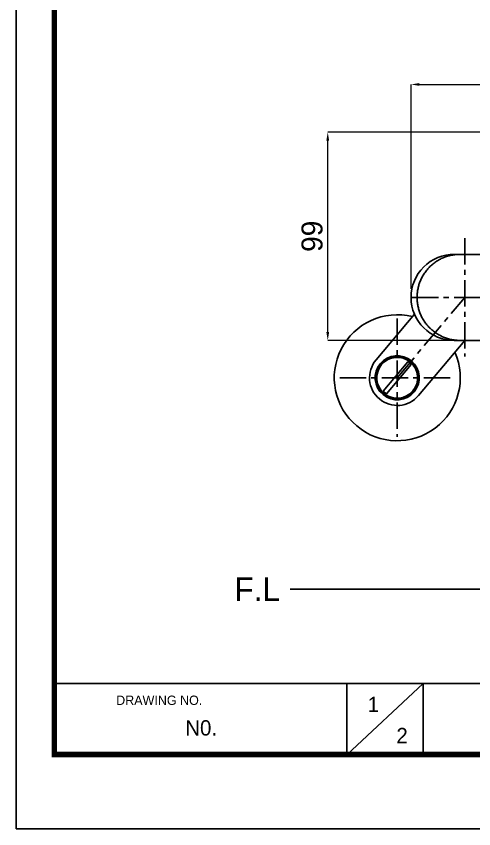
# Model space of a CAD drawing. Extents: x 0 to 1128, y 0 to 827.
# Drawn here: x 0 to 217.8, y 0 to 387.1 of the extents above; entities that cross this region are included whole.
import ezdxf

# ---------------------------------------------------------------- set-up
doc = ezdxf.new("R2010")
doc.units = 0
doc.header["$LTSCALE"] = 10
doc.header["$MEASUREMENT"] = 0
doc.header["$PDMODE"] = 3
doc.header["$PDSIZE"] = -10
doc.linetypes.add('CENTER', pattern=[2, 1.25, -0.25, 0.25, -0.25])
doc.layers.get('0').update_dxf_attribs({"linetype": 'CONTINUOUS'})
doc.layers.get('DEFPOINTS').update_dxf_attribs({"linetype": 'CONTINUOUS'})
doc.layers.add('1', color=7, linetype='CONTINUOUS')
doc.layers.add('치수선', color=7, linetype='CONTINUOUS', lineweight=20)
doc.styles.add('Daelim Dimension', font='')
doc.styles.get('Daelim Dimension').set_extended_font_data('나눔고딕')
doc.dimstyles.new('DEFAULT', dxfattribs={"dimscale": 2, "dimtxt": 2, "dimasz": 2, "dimexe": 0, "dimexo": 2, "dimgap": 1, "dimtad": 1, "dimdec": 1, "dimzin": 9, "dimdsep": 46, "dimtxsty": 'Daelim Dimension', "dimcen": 0.5, "dimclrd": 252, "dimclre": 252, "dimclrt": 3, "dimadec": 1, "dimazin": 0, "dimtfac": 1, "dimtdec": 1, "dimtix": 1, "dimtmove": 0, "dimatfit": 3, "dimfxl": 1, "dimtolj": 1, "dimtzin": 1, "dimlwd": 9, "dimlwe": 9, "dimarcsym": 0})

# ---------------------------------------------------------------- blocks, each defined once
blk = doc.blocks.new('*D21')
at = {"color": 5, "lineweight": 9, "ltscale": 0.5, "transparency": 16777216}
for p, q in [((269.57, 331.87), (148.31, 331.87)), ((148.31, 236.67), (148.31, 327.87)), ((209.6, 232.67), (148.31, 232.67))]:
    blk.add_line(p, q, dxfattribs=at)
at = {"color": 5, "ltscale": 0.5, "transparency": 16777216}
for points in [[(147.64, 327.87), (148.98, 327.87), (148.31, 331.87)], [(147.64, 236.67), (148.98, 236.67), (148.31, 232.67)]]:
    blk.add_solid(points, dxfattribs=at)
at = {"layer": 'DEFPOINTS', "color": 0, "ltscale": 0.5, "transparency": 16777216}
for p in [(148.31, 331.87), (273.57, 331.87), (213.6, 232.67)]:
    blk.add_point(p, dxfattribs=at)
at = {"color": 7, "lineweight": -3, "ltscale": 0.5, "transparency": 16777216, "insert": (140.87, 282.27), "char_height": 10, "attachment_point": 5, "rotation": 90, "style": 'Daelim Dimension'}
blk.add_mtext('\\A1;99', dxfattribs=at)
blk = doc.blocks.new('*D22')
at = {"color": 5, "lineweight": 9, "ltscale": 0.5, "transparency": 16777216}
for p, q in [((187.97, 257.17), (187.97, 354.62)), ((191.97, 354.62), (355.16, 354.62)), ((359.16, 257.17), (359.16, 354.62))]:
    blk.add_line(p, q, dxfattribs=at)
at = {"color": 5, "ltscale": 0.5, "transparency": 16777216}
for points in [[(191.97, 355.29), (191.97, 353.96), (187.97, 354.62)], [(355.16, 355.29), (355.16, 353.96), (359.16, 354.62)]]:
    blk.add_solid(points, dxfattribs=at)
at = {"layer": 'DEFPOINTS', "color": 0, "ltscale": 0.5, "transparency": 16777216}
for p in [(359.16, 354.62), (187.97, 253.17), (359.16, 253.17)]:
    blk.add_point(p, dxfattribs=at)
at = {"color": 7, "lineweight": -3, "ltscale": 0.5, "transparency": 16777216, "insert": (273.57, 361.96), "char_height": 10, "attachment_point": 5, "style": 'Daelim Dimension'}
blk.add_mtext('\\A1;171', dxfattribs=at)

msp = doc.modelspace()

# ---------------------------------------------------------------- linework, layer by layer
at = {"color": 5, "lineweight": -3}
msp.add_line((18.14, 69.28), (926.74, 69.28), dxfattribs=at)
at = {"color": 5, "lineweight": -3, "ltscale": 40}
for p, q in [((157.42, 69.28), (157.42, 35.27)), ((157.42, 69.28), (157.42, 35.27)), ((193.81, 69.28), (157.42, 35.27)), ((193.81, 69.28), (157.42, 35.27)), ((193.81, 69.28), (193.81, 35.27)), ((193.81, 69.28), (193.81, 35.27))]:
    msp.add_line(p, q, dxfattribs=at)
at = {"lineweight": -3, "ltscale": 0.5}
msp.add_lwpolyline([(0, 0), (1128.4, 0), (1128.4, 826.8), (0, 826.8)], close=True, dxfattribs=at)
at = {"color": 5, "linetype": 'ByBlock', "lineweight": -3, "const_width": 2.6}
msp.add_lwpolyline([(18.14, 35.4), (1110.14, 35.4), (1110.14, 807.6), (18.14, 807.6)], close=True, dxfattribs=at)
at = {"layer": '1', "color": 1, "linetype": 'CENTER', "lineweight": -3}
for p, q in [((213.6, 281.35), (213.6, 224.99)), ((181.4, 214.87), (213.6, 253.17)), ((240.96, 253.17), (186.23, 253.17)), ((181.4, 243.05), (181.4, 186.68)), ((154.04, 214.87), (208.76, 214.87))]:
    msp.add_line(p, q, dxfattribs=at)
at = {"layer": '1', "color": 7, "linetype": 'Continuous', "lineweight": -3}
for p, q in [((211.26, 273.67), (208.55, 273.67)), ((235.23, 273.67), (211.26, 273.67)), ((187.97, 253.17), (187.97, 253.17)), ((190.83, 253.17), (187.97, 253.17)), ((187.97, 253.17), (190.83, 253.17)), ((189.6, 245.17), (171.29, 223.35)), ((213.57, 232.66), (191.51, 206.38)), ((208.55, 232.66), (211.26, 232.66)), ((260.96, 232.66), (211.26, 232.66)), ((174.77, 208.52), (186.5, 222.49)), ((176.31, 207.24), (188.03, 221.21)), ((187.28, 221.87), (187.67, 222.33)), ((187.83, 222.53), (187.67, 222.33)), ((187.83, 222.53), (188.15, 222.91)), ((174.97, 207.21), (174.65, 206.82)), ((174.97, 207.21), (175.14, 207.4)), ((175.52, 207.86), (175.14, 207.4))]:
    msp.add_line(p, q, dxfattribs=at)
for radius, start, end in [(30, 76.1056, 230), (30, 230, 23.8944), (10.5, 50, 230), (10, 50, 230), (9.75, 50, 230), (13.2, 140, 320), (10.5, 230, 50), (10, 230, 50), (9.75, 230, 50)]:
    msp.add_arc((181.4, 214.87), radius, start, end, dxfattribs=at)
for major_axis, start_param, end_param in [((20.58, 0), 1.570796, 3.141593), ((-20.58, 0), 0, 1.570796)]:
    msp.add_ellipse((208.55, 253.17), major_axis=major_axis, ratio=0.996195, start_param=start_param, end_param=end_param, dxfattribs=at)
for points, knots in [([(211.26, 273.67), (211.09, 273.67), (210.75, 273.66), (210.24, 273.64), (209.73, 273.61), (209.22, 273.57), (208.71, 273.51), (208.2, 273.44), (207.7, 273.36), (207.2, 273.26), (206.7, 273.15), (206.2, 273.03), (205.71, 272.9), (205.22, 272.75), (204.74, 272.6), (204.25, 272.43), (203.78, 272.25), (202.83, 271.86), (201.45, 271.19), (199.71, 270.11), (198.08, 268.87), (196.58, 267.47), (195.23, 265.93), (194.04, 264.26), (193.03, 262.48), (192.34, 260.94), (191.89, 259.7), (191.61, 258.8), (191.37, 257.88), (191.18, 256.95), (191.03, 256.01), (190.92, 255.07), (190.85, 254.12), (190.84, 253.48), (190.83, 253.17)], [0, 0, 0, 0, 0.015923, 0.031844, 0.047764, 0.063682, 0.0796, 0.095517, 0.111434, 0.127351, 0.143268, 0.159184, 0.175102, 0.19102, 0.206938, 0.222858, 0.23878, 0.254704, 0.318359, 0.382003, 0.445647, 0.509308, 0.572962, 0.636605, 0.70025, 0.763911, 0.793426, 0.822937, 0.852445, 0.881953, 0.911461, 0.94097, 0.970482, 1, 1, 1, 1]), ([(211.26, 232.66), (210.59, 232.66), (209.92, 232.7), (208.59, 232.83), (207.93, 232.93), (206.62, 233.19), (205.97, 233.35), (204.69, 233.74), (204.06, 233.97), (202.82, 234.48), (202.22, 234.77), (201.04, 235.4), (200.47, 235.75), (199.35, 236.49), (198.82, 236.89), (197.78, 237.74), (197.29, 238.19), (196.34, 239.14), (195.89, 239.64), (195.05, 240.68), (194.65, 241.22), (193.9, 242.33), (193.56, 242.91), (192.93, 244.09), (192.64, 244.7), (192.13, 245.94), (191.91, 246.57), (191.52, 247.86), (191.36, 248.51), (191.1, 249.82), (191, 250.49), (190.87, 251.82), (190.83, 252.49), (190.83, 253.17)], [0, 0, 0, 0, 0.0625, 0.0625, 0.125, 0.125, 0.1875, 0.1875, 0.25, 0.25, 0.3125, 0.3125, 0.375, 0.375, 0.4375, 0.4375, 0.5, 0.5, 0.5625, 0.5625, 0.625, 0.625, 0.6875, 0.6875, 0.75, 0.75, 0.8125, 0.8125, 0.875, 0.875, 0.9375, 0.9375, 1, 1, 1, 1])]:
    msp.add_open_spline(points, degree=3, knots=knots, dxfattribs=at)
for points in [[(186.5, 222.49), (186.59, 222.43), (186.76, 222.29), (187.03, 222.09), (187.2, 221.95), (187.28, 221.87)], [(187.28, 221.87), (187.37, 221.8), (187.54, 221.66), (187.79, 221.44), (187.95, 221.29), (188.03, 221.21)], [(175.52, 207.86), (175.44, 207.93), (175.27, 208.07), (175.02, 208.29), (174.85, 208.45), (174.77, 208.52)], [(176.31, 207.24), (176.22, 207.3), (176.04, 207.44), (175.78, 207.64), (175.61, 207.78), (175.52, 207.86)]]:
    msp.add_open_spline(points, degree=3, dxfattribs=at)
at = {"layer": '치수선', "lineweight": -3}
msp.add_line((814.45, 114.1), (130.38, 114.1), dxfattribs=at)

# ---------------------------------------------------------------- texts
at = {"color": 5, "lineweight": -3, "ltscale": 40, "style": 'Daelim Dimension'}
msp.add_text('DRAWING NO.', height=4.453, dxfattribs=at).set_placement((47.56, 58.99))
at = {"lineweight": -3, "attachment_point": 1, "style": 'Daelim Dimension'}
for s, insert, char_height, width in [('1', (167.32, 62.9), 7.29, 10.17), ('N0. ', (80.45, 51.71), 7.287, 45.7148), ('2', (180.99, 48.05), 7.29, 10.17)]:
    msp.add_mtext(s, dxfattribs=dict(at, insert=insert, char_height=char_height, width=width))
at = {"layer": '치수선', "lineweight": -3, "insert": (125.57, 119.71), "char_height": 11.25, "attachment_point": 3, "style": 'Daelim Dimension'}
msp.add_mtext_dynamic_manual_height_columns('F.L', width=13.1642, gutter_width=12.5, heights=[0], dxfattribs=at)

# ---------------------------------------------------------------- dimensions: what is measured, and where the dimension line sits
at = {"color": 5, "lineweight": -3, "ltscale": 0.5}
dim = msp.add_linear_dim(base=(359.16, 354.62), p1=(187.97, 253.17), p2=(359.16, 253.17), text='171', dimstyle='DEFAULT', override={"dimtxt": 5, "dimclrd": 5, "dimclre": 5, "dimclrt": 7}, dxfattribs=at)
dim.commit()
dim.dimension.update_dxf_attribs({"geometry": '*D22', "text_midpoint": (273.57, 361.96)})
dim = msp.add_linear_dim(base=(148.31, 331.87), p1=(213.6, 232.66), p2=(273.57, 331.87), angle=90, text='99', dimstyle='DEFAULT', override={"dimtxt": 5, "dimclrd": 5, "dimclre": 5, "dimclrt": 7}, dxfattribs=at)
dim.commit()
dim.dimension.update_dxf_attribs({"geometry": '*D21', "text_midpoint": (140.87, 282.27)})

doc.saveas('drawing.dxf')
